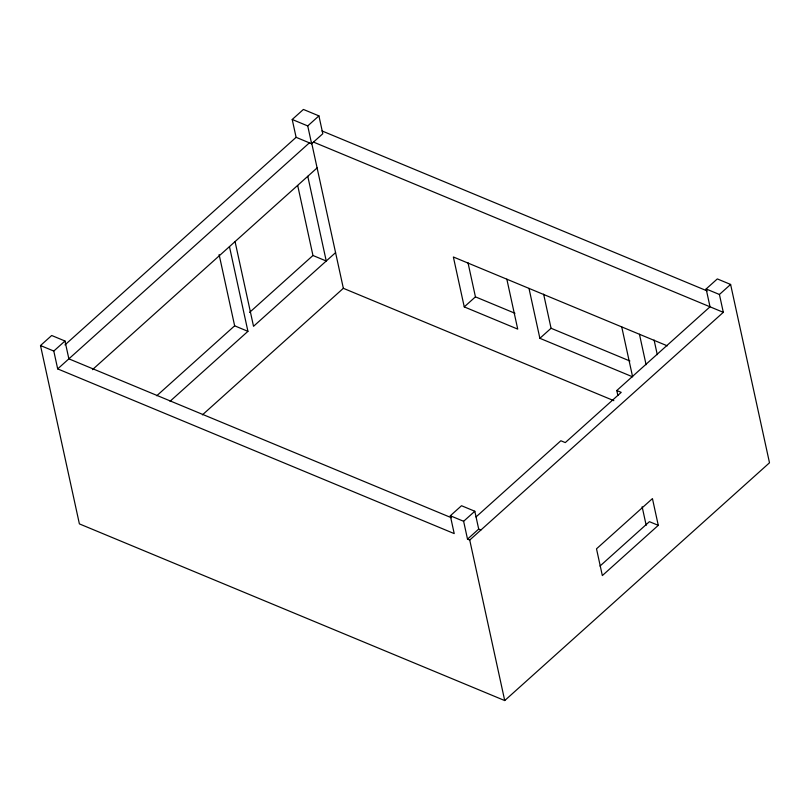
<?xml version="1.0" encoding="UTF-8"?>
<svg xmlns="http://www.w3.org/2000/svg" width="810" height="810" viewBox="0 0 810 810"><rect width="100%" height="100%" fill="white"/><g stroke="black" fill="none" stroke-linecap="round" stroke-linejoin="round"><path stroke-width="1.21" d="M617.868 395.462L616.795 390.521L710.026 306.798L706.138 288.967L717.326 278.913L730.61 284.442L769.5 462.793L504.721 700.559L79.39 523.888L40.5 345.536L51.688 335.492L64.982 341.01L68.87 358.84L451.413 517.742M292.218 119.485L303.406 109.441L318.917 115.881L322.805 133.721L311.617 143.765L296.106 137.325L292.218 119.485L307.729 125.925L311.617 143.765M480.917 529.993L478.7 529.072L474.812 511.242L461.518 505.724L450.33 515.767L454.218 533.598L57.682 368.894L53.794 351.054L64.982 341.01M307.729 125.925L318.917 115.881M64.972 344.888L296.106 137.325M57.682 368.894L309.4 142.844M92.431 369.674L317.095 167.923M156.745 395.766L234.647 325.812L219.115 254.603M249.561 312.417L312.954 255.494L297.695 185.51M170.039 401.294L247.931 331.341L229.463 246.615M335.573 252.639L253.53 326.308L235.062 241.593M202.419 414.862L343.349 288.309L311.536 142.388M506.837 279.187L517.722 329.113L464.251 306.899L475.44 296.855L468.008 262.764M621.726 326.906L632.62 376.832L539.875 338.307L551.063 328.263L543.631 294.172M504.721 700.559L469.729 540.047L467.512 539.126L463.624 521.286L474.812 511.242M469.729 540.047L723.31 312.326L719.422 294.486L730.61 284.442M476.017 516.942L560.854 440.751L565.289 442.594L621.219 392.364L616.795 390.521M467.512 539.126L478.7 529.072M600.008 566.038L649.417 521.67L658.277 525.346L602.336 575.576L596.504 548.826L652.445 498.595L658.277 525.346M706.138 288.967L719.422 294.486M322.005 130.936L707.201 290.932M313.48 142.084L723.31 312.326M667.298 345.829L453.367 256.983L464.251 306.899M475.44 296.855L514.957 313.267M551.063 328.263L629.896 361.007M312.954 255.494L326.248 261.012L307.78 176.297M343.349 288.309L613.848 400.666M234.647 325.812L247.931 331.341M40.5 345.536L53.794 351.054M450.33 515.767L463.624 521.286M654.095 340.048L657.274 354.658M639.454 334.267L646.086 364.713M642.138 506.746L646.178 525.295M528.991 288.39L539.875 338.307"/></g></svg>
